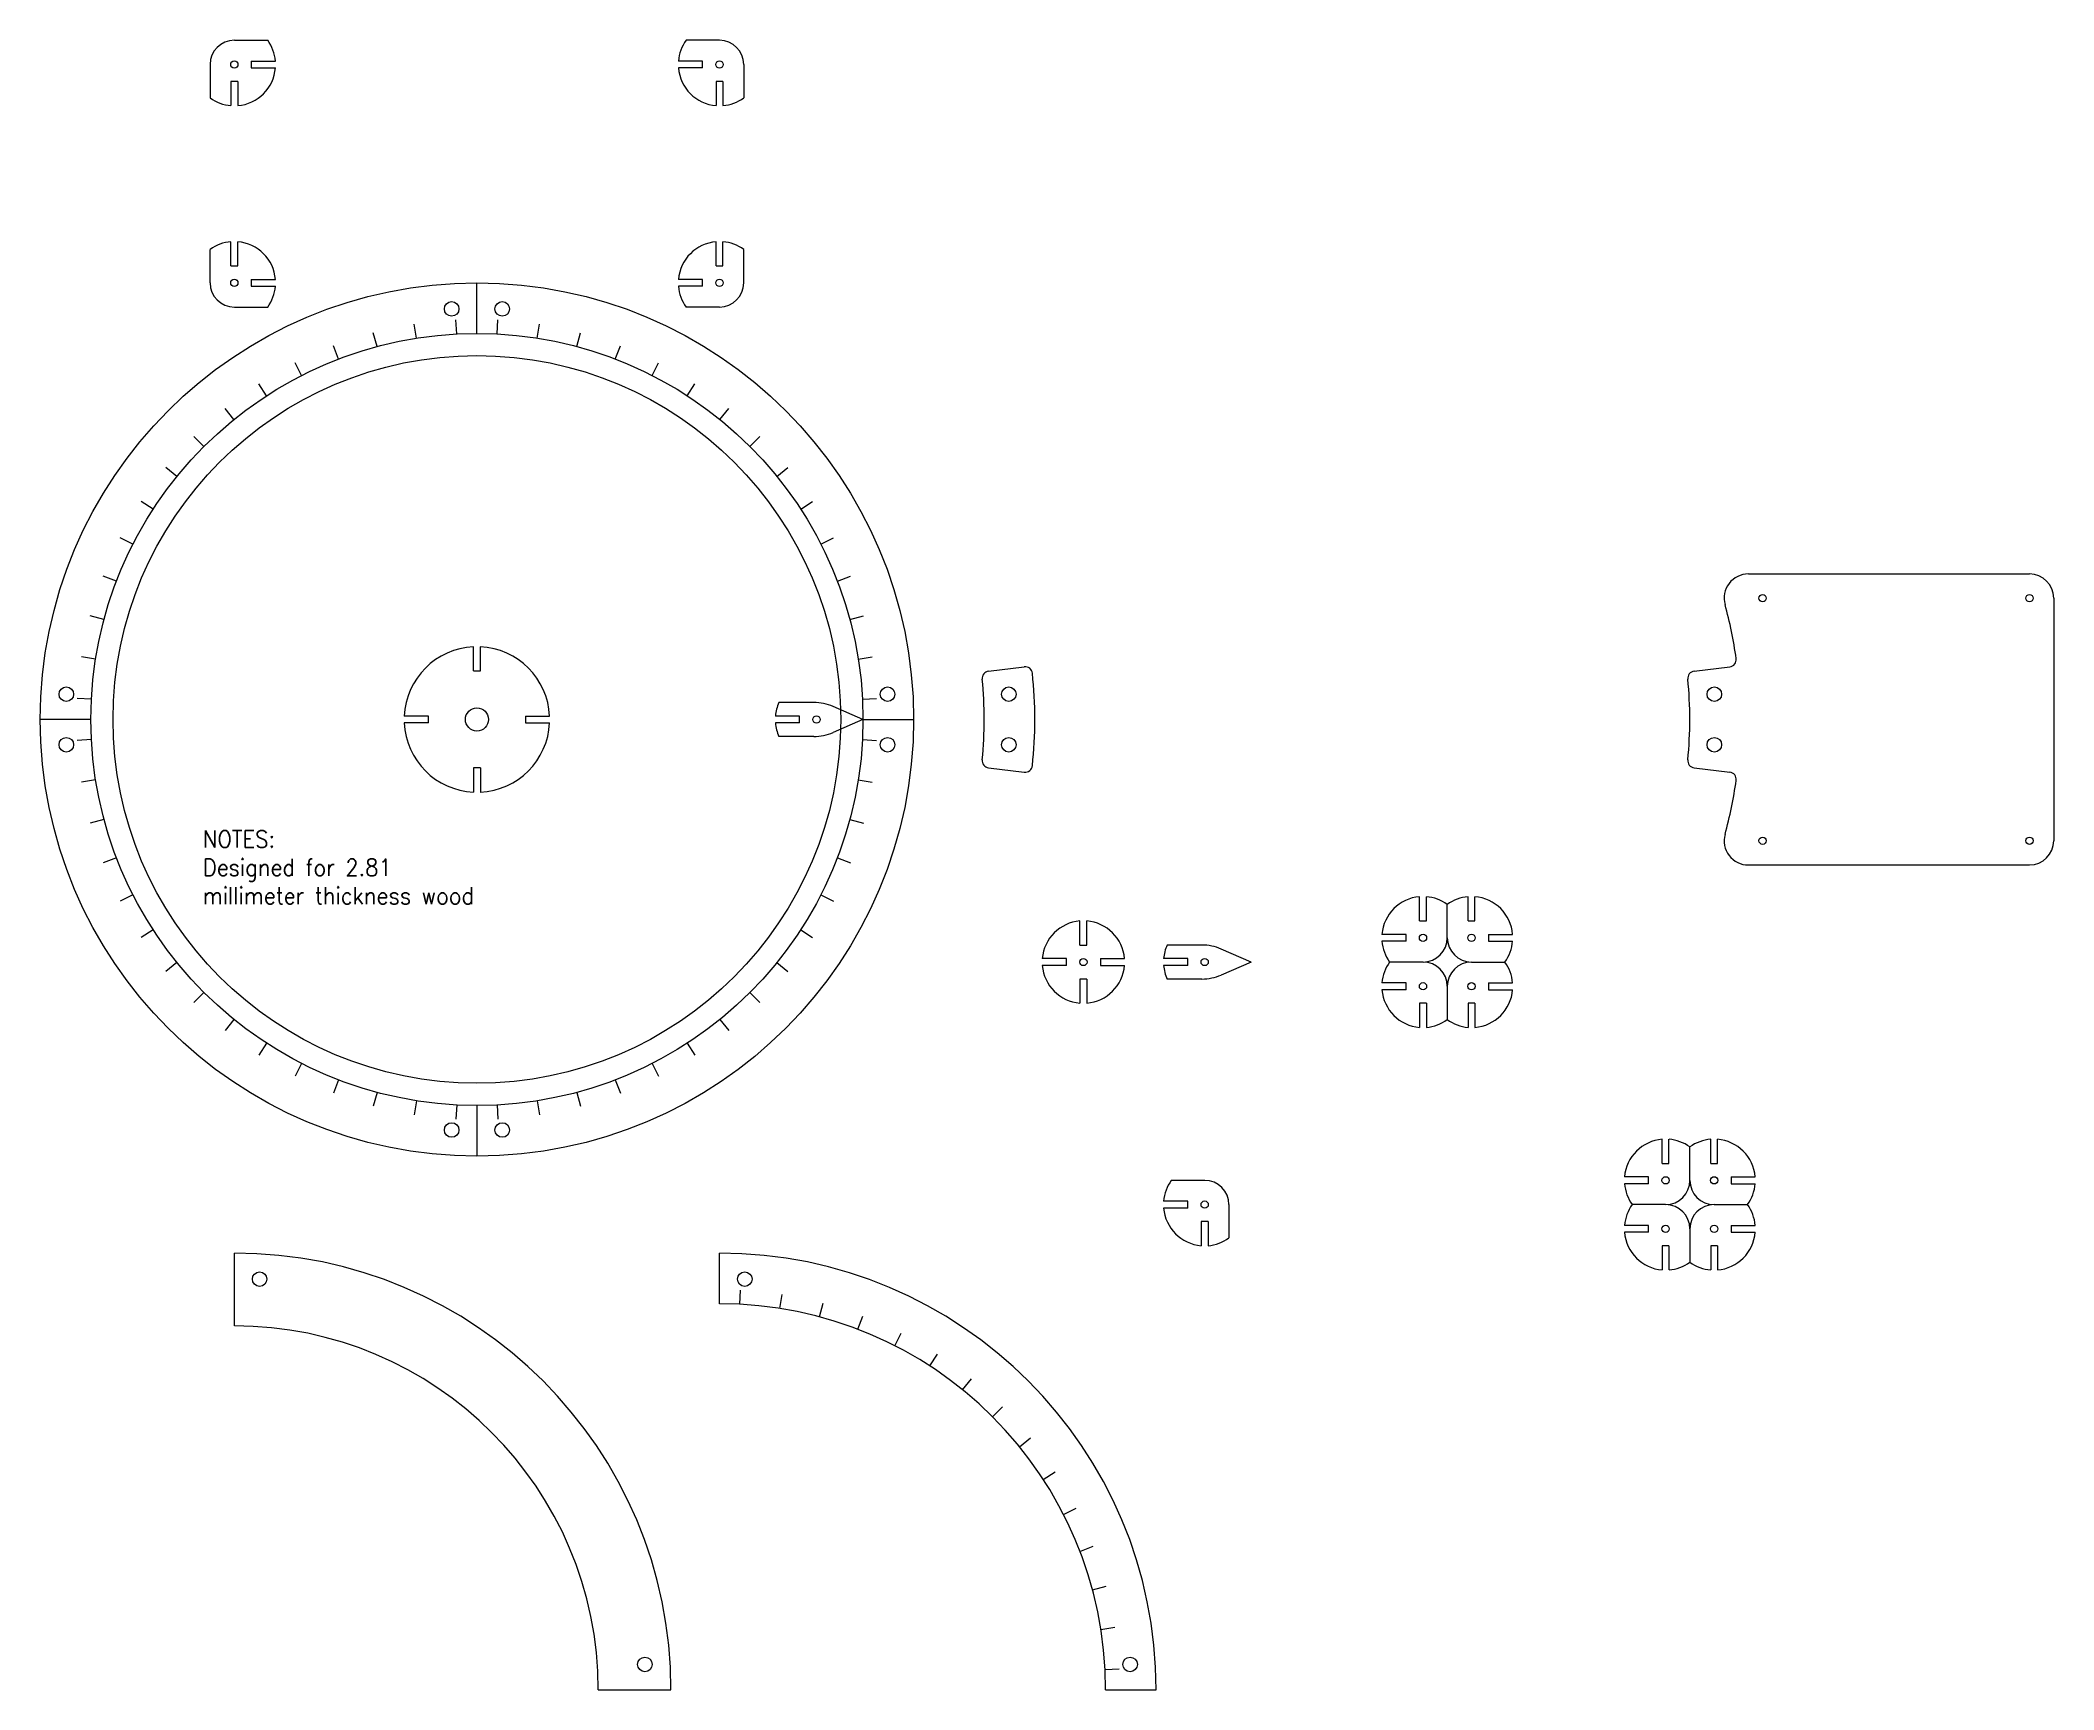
# Model space of a CAD drawing. Header units: millimetres. Extents: x -180 to 650, y -400 to 280.
import ezdxf

# ---------------------------------------------------------------- set-up
doc = ezdxf.new("R2010")
doc.units = ezdxf.units.MM
doc.layers.add('cut', color=18, linetype='Continuous', lineweight=0, true_color=0x000000)
doc.layers.add('engrave', color=3, linetype='Continuous', lineweight=0, true_color=0x00ff00)
doc.styles.add('textstyle11', font='Standard')

msp = doc.modelspace()

# ---------------------------------------------------------------- linework, layer by layer
at = {"layer": 'cut'}
for p, q in [((-100, 280), (-86.25, 280)), ((100, 280), (86.25, 280)), ((-110, 270), (-110, 256.25)), ((-93, 271.4), (-93, 268.6)), ((-93, 271.4), (-83.06, 271.4)), ((-93, 268.6), (-83.06, 268.6)), ((93, 271.4), (83.06, 271.4)), ((93, 268.6), (83.06, 268.6)), ((93, 268.6), (93, 271.4)), ((110, 270), (110, 256.25)), ((-98.59, 263), (-101.41, 263)), ((-101.41, 263), (-101.41, 253.06)), ((-98.59, 263), (-98.59, 253.06)), ((101.41, 263), (98.59, 263)), ((98.59, 263), (98.59, 253.06)), ((101.41, 263), (101.41, 253.06)), ((-110, 180), (-110, 193.75)), ((-101.41, 187), (-101.41, 196.94)), ((-98.59, 187), (-98.59, 196.94)), ((98.59, 187), (98.59, 196.94)), ((101.41, 187), (101.41, 196.94)), ((110, 180), (110, 193.75)), ((-101.41, 187), (-98.59, 187)), ((98.59, 187), (101.41, 187)), ((-93, 181.41), (-93, 178.59)), ((-93, 181.41), (-83.06, 181.41)), ((-93, 178.59), (-83.06, 178.59)), ((0, 159.15), (0, 180)), ((93, 181.41), (83.06, 181.41)), ((93, 178.59), (83.06, 178.59)), ((93, 178.59), (93, 181.41)), ((-100, 170), (-86.25, 170)), ((100, 170), (86.25, 170)), ((524.15, 60), (640, 60)), ((650, 50), (650, -50)), ((-1.41, 20), (-1.41, 29.97)), ((1.41, 20), (1.41, 29.97)), ((-1.41, 20), (1.41, 20)), ((210.9, 19.89), (225.64, 21.71)), ((501.75, 19.89), (516.48, 21.71)), ((-159.15, 0), (-180, 0)), ((-20, 1.41), (-29.97, 1.41)), ((-20, -1.41), (-20, 1.41)), ((20, 1.41), (20, -1.41)), ((20, 1.41), (29.97, 1.41)), ((133, 1.41), (123.06, 1.41)), ((138.85, 7), (124.51, 7)), ((133, -1.41), (133, 1.41)), ((159.15, 0), (146.8, 5.35)), ((159.15, 0), (146.8, -5.35)), ((159.15, 0), (180, 0)), ((-20, -1.41), (-29.97, -1.41)), ((20, -1.41), (29.97, -1.41)), ((133, -1.41), (123.06, -1.41)), ((138.85, -7), (124.51, -7)), ((1.41, -20), (-1.41, -20)), ((-1.41, -20), (-1.41, -29.97)), ((1.41, -20), (1.41, -29.97)), ((210.9, -19.89), (225.64, -21.71)), ((501.75, -19.89), (516.48, -21.71)), ((524.15, -60), (640, -60)), ((388.6, -83), (388.6, -73.06)), ((391.4, -83), (391.4, -73.06)), ((408.6, -83), (408.6, -73.06)), ((411.4, -83), (411.4, -73.06)), ((388.6, -83), (391.4, -83)), ((400, -90), (400, -76.25)), ((408.6, -83), (411.4, -83)), ((248.59, -93), (248.59, -83.06)), ((251.41, -93), (251.41, -83.06)), ((383, -88.6), (373.06, -88.6)), ((383, -91.4), (383, -88.6)), ((417, -88.6), (417, -91.4)), ((417, -88.6), (426.94, -88.6)), ((243, -98.59), (233.06, -98.59)), ((243, -101.41), (243, -98.59)), ((248.59, -93), (251.41, -93)), ((257, -98.59), (257, -101.41)), ((257, -98.59), (266.94, -98.59)), ((293, -98.59), (283.06, -98.59)), ((298.85, -93), (284.51, -93)), ((293, -101.41), (293, -98.59)), ((319.15, -100), (306.8, -94.65)), ((383, -91.4), (373.06, -91.4)), ((417, -91.4), (426.94, -91.4)), ((243, -101.41), (233.06, -101.41)), ((251.41, -107), (248.59, -107)), ((248.59, -107), (248.59, -116.94)), ((251.41, -107), (251.41, -116.94)), ((257, -101.41), (266.94, -101.41)), ((293, -101.41), (283.06, -101.41)), ((298.85, -107), (284.51, -107)), ((319.15, -100), (306.8, -105.35)), ((390, -100), (376.25, -100)), ((410, -100), (423.75, -100)), ((383, -108.6), (373.06, -108.6)), ((383, -111.41), (373.06, -111.41)), ((383, -111.41), (383, -108.6)), ((400, -110), (400, -123.75)), ((417, -108.6), (417, -111.41)), ((417, -108.6), (426.94, -108.6)), ((417, -111.41), (426.94, -111.41)), ((391.4, -117), (388.6, -117)), ((388.6, -117), (388.6, -126.94)), ((391.4, -117), (391.4, -126.94)), ((411.4, -117), (408.6, -117)), ((408.6, -117), (408.6, -126.94)), ((411.4, -117), (411.4, -126.94)), ((0, -159.15), (0, -180)), ((488.6, -183), (488.6, -173.06)), ((491.4, -183), (491.4, -173.06)), ((508.6, -183), (508.6, -173.06)), ((511.4, -183), (511.4, -173.06)), ((500, -190), (500, -176.25)), ((300, -190), (286.25, -190)), ((483, -188.59), (473.06, -188.59)), ((483, -191.41), (483, -188.59)), ((488.6, -183), (491.4, -183)), ((508.6, -183), (511.4, -183)), ((517, -188.59), (517, -191.41)), ((517, -188.59), (526.94, -188.59)), ((293, -198.59), (283.06, -198.59)), ((293, -201.41), (293, -198.59)), ((483, -191.41), (473.06, -191.41)), ((517, -191.41), (526.94, -191.41)), ((293, -201.41), (283.06, -201.41)), ((301.4, -207), (298.6, -207)), ((298.6, -207), (298.6, -216.94)), ((301.4, -207), (301.4, -216.94)), ((310, -200), (310, -213.75)), ((490, -200), (476.25, -200)), ((510, -200), (523.75, -200)), ((483, -208.6), (473.06, -208.6)), ((483, -211.41), (473.06, -211.41)), ((483, -211.41), (483, -208.6)), ((500, -210), (500, -223.75)), ((517, -208.6), (517, -211.41)), ((517, -208.6), (526.94, -208.6)), ((517, -211.41), (526.94, -211.41)), ((-100, -250), (-100, -220)), ((100, -240.85), (100, -220)), ((491.4, -217), (488.6, -217)), ((488.6, -217), (488.6, -226.94)), ((491.4, -217), (491.4, -226.94)), ((511.4, -217), (508.6, -217)), ((508.6, -217), (508.6, -226.94)), ((511.4, -217), (511.4, -226.94)), ((50, -400), (80, -400)), ((259.15, -400), (280, -400))]:
    msp.add_line(p, q, dxfattribs=at)
for centre, radius in [((-100, 270), 1.5), ((100, 270), 1.5), ((0, 0), 180), ((-100, 180), 1.5), ((100, 180), 1.5), ((-10.42, 169.26), 3), ((10.42, 169.26), 3), ((0, 0), 159.15), ((0, 0), 150), ((530, 50), 1.5), ((640, 50), 1.5), ((-169.26, 10.42), 3), ((169.26, 10.42), 3), ((219.26, 10.42), 3), ((510.1, 10.42), 3), ((0, 0), 4.76), ((140, 0), 1.5), ((-169.26, -10.42), 3), ((169.26, -10.42), 3), ((219.26, -10.42), 3), ((510.1, -10.42), 3), ((530, -50), 1.5), ((640, -50), 1.5), ((390, -90), 1.5), ((410, -90), 1.5), ((250, -100), 1.5), ((300, -100), 1.5), ((390, -110), 1.5), ((410, -110), 1.5), ((-10.42, -169.26), 3), ((10.42, -169.26), 3), ((490, -190), 1.5), ((510, -190), 1.5), ((300, -200), 1.5), ((490, -210), 1.5), ((510, -210), 1.5), ((-89.58, -230.74), 3), ((110.42, -230.74), 3), ((69.26, -389.58), 3), ((269.26, -389.58), 3)]:
    msp.add_circle(centre, radius, dxfattribs=at)
for centre, radius, start, end in [((-100, 270), 10, 90, 180), ((-100, 270), 17, 4.74074, 36.03188), ((100, 270), 17, 143.96812, 175.25926), ((100, 270), 10, 0, 90), ((-100, 270), 17, 274.74074, 355.25926), ((100, 270), 17, 184.74074, 265.25926), ((-100, 270), 17, 233.96812, 265.25926), ((100, 270), 17, 274.74074, 306.03188), ((-100, 180), 17, 94.74074, 126.03188), ((-100, 180), 17, 4.74074, 85.25926), ((100, 180), 17, 94.74074, 175.25926), ((100, 180), 17, 53.96812, 85.25926), ((-100, 180), 10, 180, 270), ((-100, 180), 17, 323.96812, 355.25926), ((100, 180), 17, 184.74074, 216.03188), ((100, 180), 10, 270, 0), ((524.15, 50), 10, 90, 195.25752), ((640, 50), 10, 0, 90), ((340.85, 0), 180, 8.01693, 15.25752), ((0, 0), 30, 92.68433, 177.31567), ((0, 0), 30, 2.68433, 87.31567), ((516.12, 24.69), 3, 277.04577, 8.01693), ((211.27, 16.91), 3, 97.04577, 185.98569), ((226.01, 18.73), 3, 6.07461, 97.04577), ((50, 0), 180, 353.92539, 6.07461), ((502.12, 16.91), 3, 97.04577, 185.98569), ((50, 0), 159.15, 354.01431, 5.98569), ((340.85, 0), 159.15, 354.01431, 5.98569), ((140, 0), 17, 155.68426, 175.25926), ((138.85, -13), 20, 66.57273, 90), ((0, 0), 30, 182.68433, 267.31567), ((0, 0), 30, 272.68433, 357.31567), ((140, 0), 17, 184.74074, 204.31574), ((138.85, 13), 20, 270, 293.42727), ((211.27, -16.91), 3, 174.01431, 262.95423), ((502.12, -16.91), 3, 174.01431, 262.95423), ((226.01, -18.73), 3, 262.95423, 353.92539), ((516.12, -24.69), 3, 351.98307, 82.95423), ((340.85, 0), 180, 344.74248, 351.98307), ((524.15, -50), 10, 164.74248, 270), ((640, -50), 10, 270, 0), ((390, -90), 17, 94.74074, 175.25926), ((390, -90), 17, 53.96812, 85.25926), ((410, -90), 17, 94.74074, 126.03188), ((410, -90), 17, 4.74074, 85.25926), ((250, -100), 17, 94.74074, 175.25926), ((250, -100), 17, 4.74074, 85.25926), ((390, -90), 10, 270, 0), ((410, -90), 10, 180, 270), ((300, -100), 17, 155.68426, 175.25926), ((298.85, -113), 20, 66.57273, 90), ((390, -90), 17, 184.74074, 216.03188), ((410, -90), 17, 323.96812, 355.25926), ((250, -100), 17, 184.74074, 265.25926), ((250, -100), 17, 274.74074, 355.25926), ((300, -100), 17, 184.74074, 204.31574), ((298.85, -87), 20, 270, 293.42727), ((390, -110), 17, 143.96812, 175.25926), ((390, -110), 10, 0, 90), ((410, -110), 10, 90, 180), ((410, -110), 17, 4.74074, 36.03188), ((390, -110), 17, 184.74074, 265.25926), ((410, -110), 17, 274.74074, 355.25926), ((390, -110), 17, 274.74074, 306.03188), ((410, -110), 17, 233.96812, 265.25926), ((490, -190), 17, 94.74074, 175.25926), ((490, -190), 17, 53.96812, 85.25926), ((510, -190), 17, 94.74074, 126.03188), ((510, -190), 17, 4.74074, 85.25926), ((300, -200), 17, 143.96812, 175.25926), ((300, -200), 10, 0, 90), ((490, -190), 10, 270, 0), ((510, -190), 10, 180, 270), ((490, -190), 17, 184.74074, 216.03188), ((510, -190), 17, 323.96812, 355.25926), ((300, -200), 17, 184.74074, 265.25926), ((490, -210), 17, 143.96812, 175.25926), ((490, -210), 10, 0, 90), ((510, -210), 10, 90, 180), ((510, -210), 17, 4.74074, 36.03188), ((300, -200), 17, 274.74074, 306.03188), ((490, -210), 17, 184.74074, 265.25926), ((510, -210), 17, 274.74074, 355.25926), ((-100, -400), 180, 0, 90), ((100, -400), 180, 0, 90), ((490, -210), 17, 274.74074, 306.03188), ((510, -210), 17, 233.96812, 265.25926), ((100, -400), 159.15, 0, 90), ((-100, -400), 150, 0, 90)]:
    msp.add_arc(centre, radius, start, end, dxfattribs=at)
at = {"layer": 'engrave'}
for p, q in [((-41.19, 153.73), (-42.71, 159.38)), ((-24.9, 157.2), (-25.81, 162.97)), ((-8.33, 158.94), (-8.64, 164.77)), ((8.33, 158.94), (8.64, 164.77)), ((24.9, 157.2), (25.81, 162.97)), ((41.19, 153.73), (42.71, 159.38)), ((-57.04, 148.58), (-59.13, 154.04)), ((57.04, 148.58), (59.13, 154.04)), ((-72.25, 141.81), (-74.91, 147.02)), ((72.25, 141.81), (74.91, 147.02)), ((-86.68, 133.48), (-89.87, 138.38)), ((86.68, 133.48), (89.87, 138.38)), ((-100.16, 123.69), (-103.84, 128.23)), ((100.16, 123.69), (103.84, 128.23)), ((-112.54, 112.54), (-116.67, 116.67)), ((112.54, 112.54), (116.67, 116.67)), ((-123.69, 100.16), (-128.23, 103.84)), ((123.69, 100.16), (128.23, 103.84)), ((-133.48, 86.68), (-138.38, 89.87)), ((133.48, 86.68), (138.38, 89.87)), ((-141.81, 72.25), (-147.02, 74.91)), ((141.81, 72.25), (147.02, 74.91)), ((-148.58, 57.04), (-154.04, 59.13)), ((148.58, 57.04), (154.04, 59.13)), ((-153.73, 41.19), (-159.38, 42.71)), ((153.73, 41.19), (159.38, 42.71)), ((-157.2, 24.9), (-162.97, 25.81)), ((157.2, 24.9), (162.97, 25.81)), ((-158.94, 8.33), (-164.77, 8.64)), ((158.94, 8.33), (164.77, 8.64)), ((-158.94, -8.33), (-164.77, -8.64)), ((158.94, -8.33), (164.77, -8.64)), ((-157.2, -24.9), (-162.97, -25.81)), ((157.2, -24.9), (162.97, -25.81)), ((-153.73, -41.19), (-159.38, -42.71)), ((153.73, -41.19), (159.38, -42.71)), ((-148.58, -57.04), (-154.04, -59.13)), ((148.58, -57.04), (154.04, -59.13)), ((-141.81, -72.25), (-147.02, -74.91)), ((141.81, -72.25), (147.02, -74.91)), ((-133.48, -86.68), (-138.38, -89.87)), ((133.48, -86.68), (138.38, -89.87)), ((-123.69, -100.16), (-128.23, -103.84)), ((123.69, -100.16), (128.23, -103.84)), ((-112.54, -112.54), (-116.67, -116.67)), ((112.54, -112.54), (116.67, -116.67)), ((-100.16, -123.69), (-103.84, -128.23)), ((100.16, -123.69), (103.84, -128.23)), ((-86.68, -133.48), (-89.87, -138.38)), ((86.68, -133.48), (89.87, -138.38)), ((-72.25, -141.81), (-74.91, -147.02)), ((-57.04, -148.58), (-59.13, -154.04)), ((57.04, -148.58), (59.13, -154.04)), ((72.25, -141.81), (74.91, -147.02)), ((-41.19, -153.73), (-42.71, -159.38)), ((-24.9, -157.2), (-25.81, -162.97)), ((24.9, -157.2), (25.81, -162.97)), ((41.19, -153.73), (42.71, -159.38)), ((-8.33, -158.94), (-8.64, -164.77)), ((8.33, -158.94), (8.64, -164.77)), ((108.33, -241.06), (108.64, -235.23)), ((124.9, -242.8), (125.81, -237.03)), ((141.19, -246.27), (142.71, -240.62)), ((157.04, -251.42), (159.13, -245.96)), ((172.25, -258.19), (174.91, -252.98)), ((186.68, -266.52), (189.87, -261.62)), ((200.16, -276.31), (203.84, -271.77)), ((212.54, -287.46), (216.67, -283.33)), ((223.69, -299.84), (228.23, -296.16)), ((233.48, -313.32), (238.38, -310.13)), ((241.81, -327.75), (247.02, -325.09)), ((248.58, -342.96), (254.04, -340.87)), ((253.73, -358.81), (259.38, -357.29)), ((257.2, -375.1), (262.97, -374.19)), ((258.94, -391.67), (264.77, -391.36))]:
    msp.add_line(p, q, dxfattribs=at)

# ---------------------------------------------------------------- texts
at = {"layer": 'cut', "insert": (-113, -61), "char_height": 7, "attachment_point": 4, "style": 'textstyle11'}
msp.add_mtext('NOTES:\\PDesigned for 2.81\\Pmillimeter thickness wood', dxfattribs=at)

doc.saveas('drawing.dxf')
